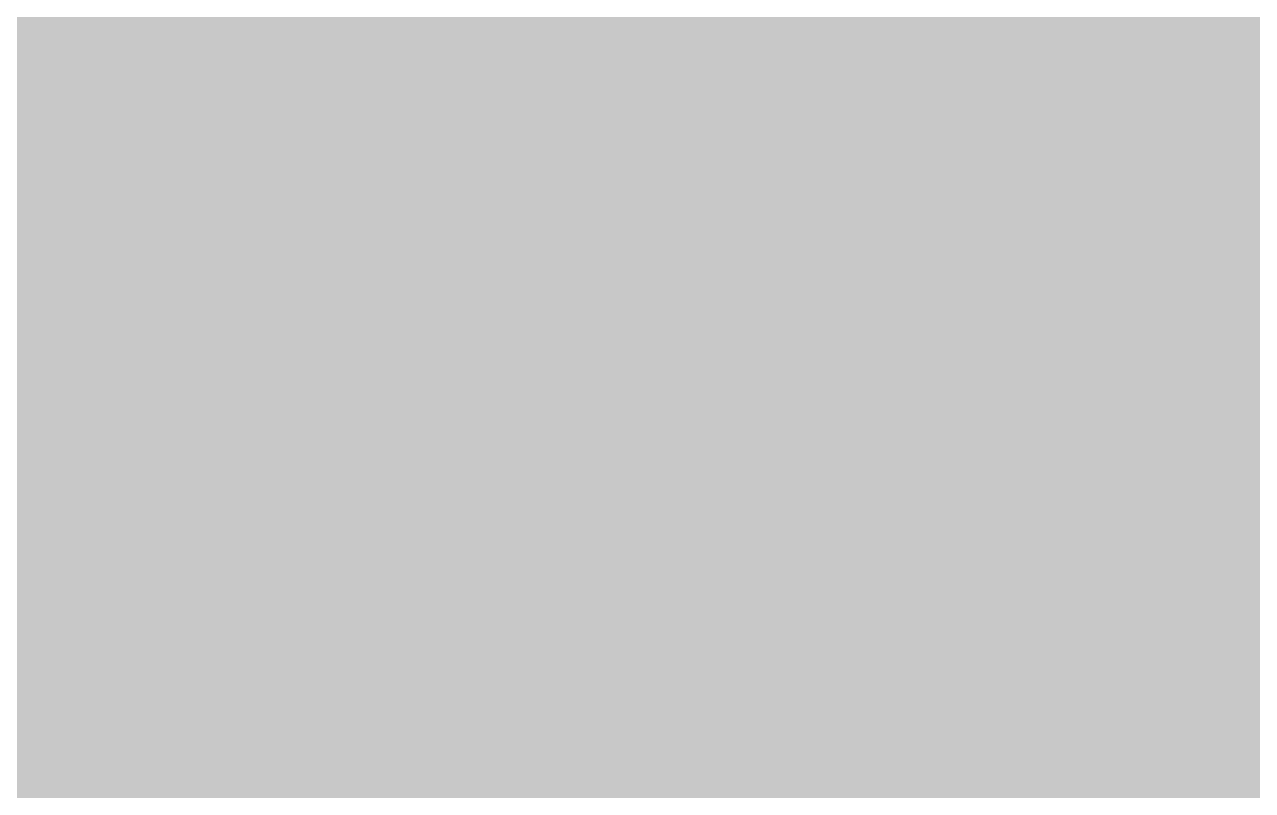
# Model space of a CAD drawing. Header units: inches. Extents: x 397149 to 398791, y 3053203 to 3057598.
# Drawn here: x 398387.45 to 398412.66, y 3055283.38 to 3055299.11 of the extents above; entities that cross this region are included whole.
import ezdxf

# ---------------------------------------------------------------- set-up
doc = ezdxf.new("R2010")
doc.units = ezdxf.units.IN
doc.header["$MEASUREMENT"] = 0
doc.layers.add('structure_precinct', color=7, linetype='Continuous', true_color=0xdf69e5)

msp = doc.modelspace()

# ---------------------------------------------------------------- hatches: boundary and pattern name
at = {"layer": 'structure_precinct', "true_color": 0xf7f281}
h = msp.add_hatch(color=51, dxfattribs=at)
h.dxf.hatch_style = 1
h.paths.add_polyline_path([(398710.774, 3055068.074), (398721.691, 3055099.777), (398718.788, 3055101.853), (398716.493, 3055102.914), (398709.819, 3055103.083), (398700.586, 3055099.976), (398690.834, 3055097.33), (398687.732, 3055100.929), (398683.025, 3055098.403), (398679.28, 3055098.753), (398671.579, 3055098.21), (398667.546, 3055094.95), (398661.254, 3055100.285), (398658.765, 3055101.019), (398655.223, 3055103.705), (398651.277, 3055103.27), (398648.425, 3055100.873), (398639.845, 3055100.263), (398634.956, 3055099.804), (398626.331, 3055111.608), (398622.994, 3055114.394), (398621.715, 3055117.455), (398619.628, 3055122.034), (398620.402, 3055125.606), (398619.957, 3055131.322), (398616.118, 3055133.675), (398612, 3055159.382), (398616.966, 3055165.055), (398620.204, 3055175.741), (398619.824, 3055191.703), (398637.491, 3055198.491), (398652.829, 3055229.371), (398654.612, 3055235.06), (398679.763, 3055259.249), (398672.151, 3055276.369), (398662.592, 3055279.67), (398652.351, 3055282.97), (398637.583, 3055288.437), (398628.538, 3055300.622), (398614.68, 3055305.07), (398598.121, 3055298.06), (398552.295, 3055305.102), (398518.207, 3055321.61), (398501.324, 3055317.161), (398475.833, 3055323.614), (398442.689, 3055332.51), (398407.004, 3055341.375), (398359.366, 3055357.71), (398327.101, 3055364.077), (398305.307, 3055353.912), (398283.919, 3055363.001), (398253.572, 3055351.606), (398194.294, 3055350.854), (398185.392, 3055345.852), (398206.465, 3055326.129), (398238.698, 3055322.303), (398240.71, 3055300.617), (398221.993, 3055303.775), (398187.98, 3055314.355), (398161.986, 3055293.698), (398132.111, 3055311.953), (398098.377, 3055300.515), (398077.86, 3055315.5), (398046.795, 3055293.932), (398019.439, 3055313.913), (397990.206, 3055348.268), (397968.038, 3055359.845), (397951.306, 3055353.75), (397957.377, 3055332.289), (397973.488, 3055330.799), (398000.081, 3055308.224), (397997.807, 3055283.148), (397982.124, 3055286.243), (398001.915, 3055259.431), (397975.2, 3055262.534), (397952.035, 3055285.956), (397926.587, 3055289.021), (397921.001, 3055277.486), (397943.014, 3055262.656), (397947.43, 3055248.313), (397978.195, 3055226.682), (398017.986, 3055228.033), (398062.578, 3055251.466), (398091.671, 3055228.12), (398136.94, 3055198.203), (398168.52, 3055179.123), (398202.618, 3055161.768), (398219.577, 3055160.289), (398214.85, 3055132.28), (398184.439, 3055125.965), (398149.172, 3055101.803), (398137.552, 3055083.023), (398112.008, 3055093.71), (398086.506, 3055101.009), (398058.593, 3055098.115), (398029.061, 3055089.271), (397986.794, 3055082.806), (397955.472, 3055081.562), (397930.635, 3055103.269), (397908.51, 3055111.458), (397896.729, 3055105.38), (397896.215, 3055079.118), (397870.145, 3055064.389), (397854.174, 3055054.87), (397814.372, 3055054.365), (397793.603, 3055055.796), (397788.023, 3055048.293), (397790.761, 3055047.095), (397801.737, 3055046.222), (397813.718, 3055041.892), (397819.962, 3055033.36), (397827.402, 3055028.002), (397840.352, 3055025.474), (397845.517, 3055016.767), (397845.964, 3055007.437), (397851.107, 3055001.898), (397857.432, 3054997.095), (397864.685, 3055001.203), (397882.225, 3055007.762), (397890.122, 3054992.871), (397898.229, 3054990.568), (397918.993, 3054992.16), (397921.124, 3054992.324), (397926.584, 3054993.565), (397935.655, 3054994.365), (397942.147, 3054996.437), (397948.476, 3054994.631), (397956.737, 3054984.626), (397963.821, 3054987.341), (397967.672, 3054987.795), (397979.184, 3054989.885), (397986.578, 3054984.835), (397993.28, 3054981.9), (398007.252, 3054981.768), (398012.758, 3054977.909), (398018.713, 3054972.875), (398027.283, 3054966.671), (398031.647, 3054954.707), (398037.487, 3054952.555), (398049.235, 3054948.704), (398056.243, 3054941.105), (398057.65, 3054934.51), (398059.347, 3054928.065), (398062.457, 3054924.76), (398067.71, 3054905.511), (398070.002, 3054904.019), (398073.81, 3054902.936), (398080.252, 3054894.085), (398085.491, 3054890.273), (398091.955, 3054887.525), (398093.581, 3054879.624), (398096.671, 3054877.288), (398104.484, 3054874.913), (398122.691, 3054874.448), (398131.315, 3054873.434), (398141.206, 3054874.508), (398146.553, 3054873.218), (398152.622, 3054876.899), (398159.27, 3054874.52), (398164.693, 3054874.882), (398176.091, 3054876.525), (398176.893, 3054887.449), (398187.488, 3054892.614), (398203.857, 3054893.715), (398207.654, 3054894.703), (398211.504, 3054896.43), (398217.899, 3054900.55), (398225.106, 3054897.707), (398229.005, 3054896.17), (398233.761, 3054894.495), (398239.396, 3054903.162), (398241.332, 3054908.43), (398242.822, 3054909.263), (398250.665, 3054915.839), (398252.203, 3054919.076), (398255.702, 3054918.255), (398261.299, 3054918.348), (398265.355, 3054918.885), (398272.011, 3054913.773), (398275.388, 3054915.02), (398276.086, 3054916.021), (398281.037, 3054911.467), (398281.778, 3054909.131), (398287.031, 3054905.877), (398287.81, 3054906.773), (398291.405, 3054901.647), (398291.907, 3054897.736), (398293.525, 3054892.807), (398296.828, 3054889.915), (398296.827, 3054886.015), (398298.422, 3054880.831), (398307.192, 3054874.314), (398318.229, 3054875.953), (398326.088, 3054886.614), (398326.989, 3054888.767), (398337.089, 3054898.745), (398345.901, 3054897.437), (398349.185, 3054897.566), (398353.35, 3054897.935), (398355.012, 3054898.241), (398356.679, 3054898.893), (398361.762, 3054895.646), (398374.418, 3054889.31), (398378.778, 3054891.29), (398384.044, 3054890.895), (398394.679, 3054890.277), (398398.962, 3054890.864), (398402.835, 3054891.418), (398406.422, 3054893.261), (398409.522, 3054891.994), (398414.949, 3054891.477), (398419.818, 3054891.699), (398427.987, 3054891.343), (398434.484, 3054890.699), (398439.562, 3054891.224), (398443.582, 3054891.782), (398450.746, 3054888.708), (398456.975, 3054885.28), (398460.856, 3054883.899), (398465.803, 3054884.413), (398468.446, 3054885.981), (398472.659, 3054885.429), (398480.778, 3054884.145), (398485.484, 3054885.027), (398490.19, 3054883.281), (398492.521, 3054882.505), (398496.029, 3054879.471), (398501.578, 3054878.805), (398506.722, 3054878.658), (398510.687, 3054877.022), (398515.055, 3054875.476), (398522.982, 3054869.609), (398528.029, 3054869.164), (398534.822, 3054867.972), (398538.566, 3054867.39), (398542.478, 3054864.962), (398548.276, 3054864.18), (398553.666, 3054865.979), (398558.291, 3054866.306), (398561.815, 3054867.391), (398566.795, 3054877.03), (398571.316, 3054877.615), (398584.227, 3054886.835), (398582.242, 3054902.382), (398610.793, 3054933.843), (398668.352, 3054960.51), (398699.566, 3054977.77), (398705.506, 3054990.686), (398707.112, 3055007.469), (398709.311, 3055036.62), (398707.103, 3055052.364)])

doc.saveas('drawing.dxf')
